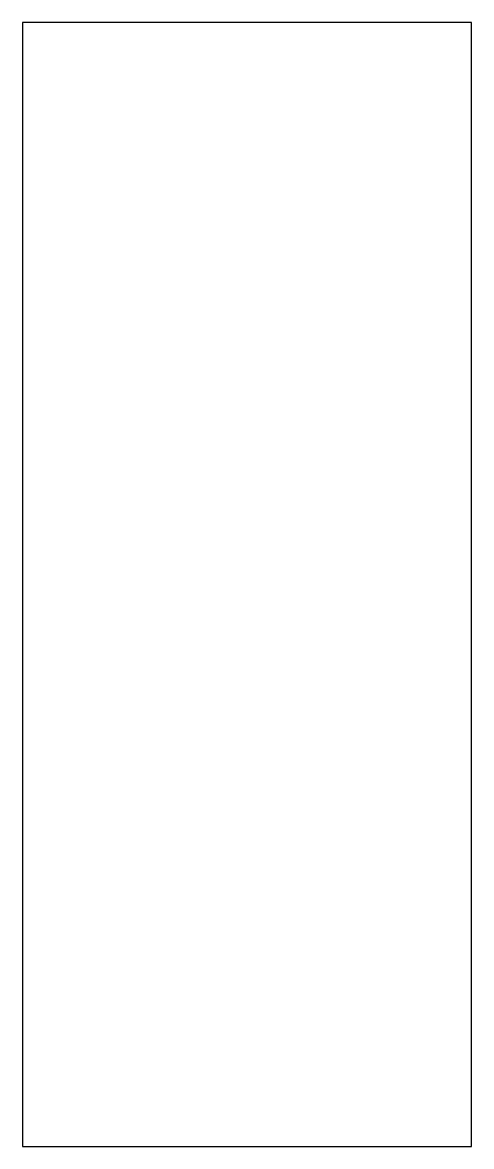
# Model space of a CAD drawing. Header units: metres. Extents: x 0 to 40, y 0 to 100.
import ezdxf

# ---------------------------------------------------------------- set-up
doc = ezdxf.new("R2010")
doc.units = ezdxf.units.M
doc.header["$MEASUREMENT"] = 0
doc.layers.get('0').update_dxf_attribs({"lineweight": 25})

msp = doc.modelspace()

# ---------------------------------------------------------------- linework, layer by layer
at = {"color": 7, "transparency": 33554687}
msp.add_lwpolyline([(0, 0), (40, 0), (40, 100), (0, 100)], close=True, dxfattribs=at)

doc.saveas('drawing.dxf')
